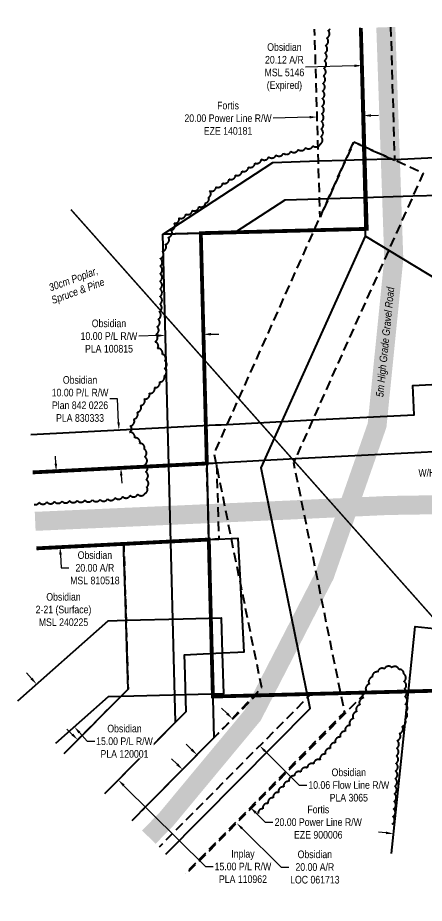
# Model space of a CAD drawing. Extents: x 627382 to 632469, y 5829498 to 5833219.
# Drawn here: x 627382 to 627916, y 5831491 to 5832655 of the extents above; entities that cross this region are included whole.
import ezdxf

# ---------------------------------------------------------------- set-up
doc = ezdxf.new("R2010")
doc.units = 0
doc.header["$LTSCALE"] = 5
doc.header["$PDMODE"] = 34
doc.header["$PDSIZE"] = 0.03
for name, pattern in [('0', [1, 1, 0]), ('CENTERLINEX3', [5, 2.5, -1, 0.5, -1]), ('DASHDOT2', [12.7, 6.35, -3.175, 0, -3.175]), ('foc-ACCESSROAD', [3.75, 2.5, -1.25]), ('foc-FLOWLINE', [3.75, 2.5, -1.25])]:
    doc.linetypes.add(name, pattern=pattern)
doc.layers.get('Defpoints').update_dxf_attribs({"color": 9})
for name, color, linetype in [('AS-POWER', 104, 'foc-POWER'), ('AS-ROADS', 254, 'Continuous'), ('AS-WILDLIFE', 131, 'DASHDOT2'), ('C-AR', 13, 'foc-ACCESSROAD'), ('C-FLOWLINE', 13, 'foc-FLOWLINE'), ('C-RW', 13, 'Continuous'), ('F-EZE', 190, 'foc-FLOWLINE'), ('F-RW', 190, 'Continuous'), ('T-BUSH', 110, '0'), ('T-BUSH-T', 110, 'Continuous')]:
    doc.layers.add(name, color=color, linetype=linetype)
doc.layers.add('AS-TRAPPER BOUNDARY', color=7, linetype='CENTERLINEX3', true_color=0xb85c00, transparency=0.6)
for name, color, linetype, lineweight in [('C-AR-T', 13, 'Continuous', 9), ('C-FLOWLINE-T', 13, 'Continuous', 9), ('C-RW-T', 13, 'Continuous', 9), ('C-WS-T', 13, 'Continuous', 9), ('F-EZE-T', 190, 'Continuous', 9), ('F-RW-T', 190, 'Continuous', 9), ('T-TEXT', 48, 'Continuous', 18)]:
    doc.layers.add(name, color=color, linetype=linetype, lineweight=lineweight)
doc.styles.add('80CG', font='ARIALN.TTF', dxfattribs={"height": 10})
doc.styles.add('80L', font='ARIALN.TTF', dxfattribs={"height": 10})
doc.styles.add('80LS', font='ARIALNI.TTF', dxfattribs={"height": 10})
doc.styles.add('foc-LtypeFont', font='ARIALN.TTF', dxfattribs={"height": 7.35})
doc.linetypes.add('foc-POWER', pattern='A,6,-1,["P",foc-LtypeFont,S=0.2,R=0,X=-0.625,Y=-0.75],-1.24,4', length=12.24)
doc.dimstyles.new('Compass 5 000', dxfattribs={"dimscale": 5, "dimtxt": 9, "dimasz": 2, "dimexe": 0.2, "dimexo": 0.0625, "dimgap": 0.5, "dimtad": 0, "dimtih": 1, "dimtoh": 1, "dimzin": 0, "dimdsep": 46, "dimtxsty": '80CG', "dimcen": 0.1, "dimse1": 1, "dimse2": 1, "dimclrd": 256, "dimclrt": 256, "dimaunit": 1, "dimadec": 4, "dimazin": 0, "dimtfac": 0.06, "dimtofl": 0, "dimtmove": 0, "dimatfit": 1, "dimfxl": 0.2, "dimtolj": 1, "dimtzin": 0, "dimlwd": -1, "dimarcsym": 0})

# ---------------------------------------------------------------- blocks, each defined once
blk = doc.blocks.new('*D71')
at = {"layer": 'C-AR-T', "transparency": 16777216}
for p, q in [((627944.7, 5832595.7), (627954.7, 5832595.9)), ((627824.2, 5832592.1), (627760.2, 5832590.2))]:
    blk.add_line(p, q, dxfattribs=at)
for points in [[(627944.6, 5832597.3), (627944.7, 5832594), (627934.7, 5832595.4)], [(627824.1, 5832593.8), (627824.2, 5832590.4), (627834.2, 5832592.4)]]:
    blk.add_solid(points, dxfattribs=at)
at = {"layer": 'Defpoints', "color": 0, "transparency": 16777216}
for p in [(627934.7, 5832596.6), (627834.1, 5832593.6), (627834.2, 5832592.4)]:
    blk.add_point(p, dxfattribs=at)
at = {"layer": 'C-AR-T', "transparency": 16777216, "insert": (627732.3, 5832590.2), "char_height": 10, "attachment_point": 5, "style": '80CG'}
blk.add_mtext('\\A1;Obsidian\\P20.12 A/R\\PMSL 5146\\P(Expired)', dxfattribs=at)
blk = doc.blocks.new('*D72')
at = {"layer": 'Defpoints', "color": 0, "transparency": 16777216}
for p in [(627775.3, 5832524.7), (627775.4, 5832521.9), (627836.2, 5832523.7)]:
    blk.add_point(p, dxfattribs=at)
at = {"layer": 'F-EZE-T', "transparency": 16777216}
for p, q in [((627765.4, 5832524.4), (627717.7, 5832523.1)), ((627846.1, 5832526.8), (627856.1, 5832527.1))]:
    blk.add_line(p, q, dxfattribs=at)
for points in [[(627765.3, 5832526.1), (627765.4, 5832522.8), (627775.3, 5832524.7)], [(627846.1, 5832528.4), (627846.2, 5832525.1), (627836.1, 5832526.5)]]:
    blk.add_solid(points, dxfattribs=at)
at = {"layer": 'F-EZE-T', "transparency": 16777216, "insert": (627658.2, 5832523.1), "char_height": 10, "attachment_point": 5, "style": '80CG'}
blk.add_mtext('\\A1;Fortis\\P20.00 Power Line R/W\\PEZE 140181', dxfattribs=at)
blk = doc.blocks.new('*D74')
at = {"layer": 'C-RW-T', "transparency": 16777216}
for p, q in [((627565.9, 5832237.4), (627540.8, 5832236.7)), ((627635.9, 5832239.2), (627645.9, 5832239.4))]:
    blk.add_line(p, q, dxfattribs=at)
for points in [[(627565.9, 5832239), (627566, 5832235.7), (627575.9, 5832237.6)], [(627635.8, 5832240.9), (627635.9, 5832237.5), (627625.9, 5832238.9)]]:
    blk.add_solid(points, dxfattribs=at)
at = {"layer": 'Defpoints', "color": 0, "transparency": 16777216}
for p in [(627575.3, 5832261.3), (627625.3, 5832262.6), (627575.9, 5832237.6)]:
    blk.add_point(p, dxfattribs=at)
at = {"layer": 'C-RW-T', "transparency": 16777216, "insert": (627501.7, 5832236.7), "char_height": 10, "attachment_point": 5, "style": '80CG'}
blk.add_mtext('\\A1;Obsidian\\P10.00 P/L R/W\\PPLA 100815', dxfattribs=at)
blk = doc.blocks.new('*D75')
at = {"layer": 'C-RW-T', "transparency": 16777216}
for p, q in [((627512.8, 5832154), (627502.8, 5832154)), ((627514.3, 5832123.3), (627512.8, 5832154)), ((627517.9, 5832053.4), (627518.4, 5832043.5))]:
    blk.add_line(p, q, dxfattribs=at)
for points in [[(627516, 5832123.4), (627512.7, 5832123.2), (627514.8, 5832113.3)], [(627519.6, 5832053.5), (627516.2, 5832053.4), (627517.4, 5832063.4)]]:
    blk.add_solid(points, dxfattribs=at)
at = {"layer": 'Defpoints', "color": 0, "transparency": 16777216}
for p in [(627495.2, 5832112.3), (627514.8, 5832113.3), (627497.7, 5832062.4)]:
    blk.add_point(p, dxfattribs=at)
at = {"layer": 'C-RW-T', "transparency": 16777216, "insert": (627463.7, 5832154), "char_height": 10, "attachment_point": 5, "style": '80CG'}
blk.add_mtext('\\A1;\\A1;Obsidian\\P10.00 P/L R/W\\PPlan 842 0226\\PPLA 830333', dxfattribs=at)
blk = doc.blocks.new('*D76')
at = {"layer": 'C-AR-T', "transparency": 16777216}
for p, q in [((627431.9, 5832069.1), (627431.3, 5832079)), ((627438, 5831949.2), (627438.9, 5831932)), ((627438.9, 5831932), (627448.9, 5831932))]:
    blk.add_line(p, q, dxfattribs=at)
for points in [[(627433.5, 5832069.1), (627430.2, 5832069), (627432.4, 5832059.1)], [(627439.7, 5831949.3), (627436.3, 5831949.1), (627437.5, 5831959.2)]]:
    blk.add_solid(points, dxfattribs=at)
at = {"layer": 'Defpoints', "color": 0, "transparency": 16777216}
for p in [(627476, 5832061.3), (627437.5, 5831959.2), (627481.1, 5831961.4)]:
    blk.add_point(p, dxfattribs=at)
at = {"layer": 'C-AR-T', "transparency": 16777216, "insert": (627483.2, 5831932), "char_height": 10, "attachment_point": 5, "style": '80CG'}
blk.add_mtext('\\A1;Obsidian\\P20.00 A/R\\PMSL 810518', dxfattribs=at)
blk = doc.blocks.new('*D77')
at = {"layer": 'C-RW-T', "transparency": 16777216}
for p, q in [((627399.8, 5831786.6), (627393.2, 5831794)), ((627462.8, 5831715.5), (627473, 5831704)), ((627473, 5831704), (627483, 5831704))]:
    blk.add_line(p, q, dxfattribs=at)
for points in [[(627401.1, 5831787.7), (627398.6, 5831785.4), (627406.5, 5831779.1)], [(627464.1, 5831716.6), (627461.6, 5831714.4), (627456.2, 5831723)]]:
    blk.add_solid(points, dxfattribs=at)
at = {"layer": 'Defpoints', "color": 0, "transparency": 16777216}
for p in [(627429.3, 5831799.3), (627479.1, 5831743.2), (627456.2, 5831723)]:
    blk.add_point(p, dxfattribs=at)
at = {"layer": 'C-RW-T', "transparency": 16777216, "insert": (627522.1, 5831704), "char_height": 10, "attachment_point": 5, "style": '80CG', "bg_fill": 3, "box_fill_scale": 1.1, "bg_fill_color": 256, "bg_fill_true_color": 13158600, "bg_fill_transparency": 0}
blk.add_mtext('\\A1;Obsidian\\P15.00 P/L R/W\\PPLA 120001', dxfattribs=at)
blk = doc.blocks.new('*D78')
at = {"layer": 'Defpoints', "color": 0, "transparency": 16777216}
for p in [(627460.6, 5831705.9), (627513.9, 5831653.1), (627513.9, 5831653.1)]:
    blk.add_point(p, dxfattribs=at)
at = {"layer": 'F-RW-T', "transparency": 16777216}
for p, q in [((627453.5, 5831713), (627446.4, 5831720)), ((627521, 5831646), (627628.7, 5831539.3)), ((627628.7, 5831539.3), (627638.7, 5831539.3))]:
    blk.add_line(p, q, dxfattribs=at)
for points in [[(627454.7, 5831714.2), (627452.4, 5831711.8), (627460.6, 5831705.9)], [(627522.2, 5831647.2), (627519.9, 5831644.9), (627513.9, 5831653.1)]]:
    blk.add_solid(points, dxfattribs=at)
at = {"layer": 'F-RW-T', "transparency": 16777216, "insert": (627677.8, 5831539.3), "char_height": 10, "attachment_point": 5, "style": '80CG'}
blk.add_mtext('\\A1;Inplay\\P15.00 P/L R/W\\PPLA 110962', dxfattribs=at)
blk = doc.blocks.new('*D79')
at = {"layer": 'Defpoints', "color": 0, "transparency": 16777216}
for p in [(627626.3, 5831695.1), (627687.5, 5831617), (627696.4, 5831626)]:
    blk.add_point(p, dxfattribs=at)
at = {"layer": 'F-EZE-T', "transparency": 16777216}
for p, q in [((627610.3, 5831693.1), (627603.2, 5831700.1)), ((627694.6, 5831610), (627707.2, 5831597.6)), ((627707.2, 5831597.6), (627717.2, 5831597.6))]:
    blk.add_line(p, q, dxfattribs=at)
for points in [[(627611.5, 5831694.3), (627609.1, 5831691.9), (627617.4, 5831686.1)], [(627695.8, 5831611.2), (627693.4, 5831608.8), (627687.5, 5831617)]]:
    blk.add_solid(points, dxfattribs=at)
at = {"layer": 'F-EZE-T', "transparency": 16777216, "insert": (627776.8, 5831597.6), "char_height": 10, "attachment_point": 5, "style": '80CG'}
blk.add_mtext('\\A1;Fortis\\P20.00 Power Line R/W\\PEZE 900006', dxfattribs=at)
blk = doc.blocks.new('*D80')
at = {"layer": 'C-FLOWLINE-T', "transparency": 16777216}
for p, q in [((627656.9, 5831740.5), (627649.8, 5831747.6)), ((627706.9, 5831691), (627751.9, 5831646.4)), ((627751.9, 5831646.4), (627761.9, 5831646.4))]:
    blk.add_line(p, q, dxfattribs=at)
for points in [[(627658.1, 5831741.7), (627655.7, 5831739.4), (627664, 5831733.5)], [(627708, 5831692.2), (627705.7, 5831689.8), (627699.8, 5831698)]]:
    blk.add_solid(points, dxfattribs=at)
at = {"layer": 'Defpoints', "color": 0, "transparency": 16777216}
for p in [(627658.4, 5831727.9), (627699.8, 5831698), (627694.2, 5831692.4)]:
    blk.add_point(p, dxfattribs=at)
at = {"layer": 'C-FLOWLINE-T', "transparency": 16777216, "insert": (627816.9, 5831646.4), "char_height": 10, "attachment_point": 5, "style": '80CG'}
blk.add_mtext('\\A1;Obsidian\\P10.06 Flow Line R/W\\PPLA 3065', dxfattribs=at)
blk = doc.blocks.new('*D81')
at = {"layer": 'C-AR-T', "transparency": 16777216}
for p, q in [((627591.2, 5831673.8), (627584.1, 5831680.9)), ((627676.6, 5831589.4), (627727.9, 5831538.6)), ((627727.9, 5831538.6), (627737.9, 5831538.6))]:
    blk.add_line(p, q, dxfattribs=at)
for points in [[(627592.4, 5831675), (627590.1, 5831672.6), (627598.4, 5831666.8)], [(627677.8, 5831590.5), (627675.5, 5831588.2), (627669.5, 5831596.4)]]:
    blk.add_solid(points, dxfattribs=at)
at = {"layer": 'Defpoints', "color": 0, "transparency": 16777216}
for p in [(627579, 5831647.2), (627669.5, 5831596.4), (627650.2, 5831576.8)]:
    blk.add_point(p, dxfattribs=at)
at = {"layer": 'C-AR-T', "transparency": 16777216, "insert": (627772.3, 5831538.6), "char_height": 10, "attachment_point": 5, "style": '80CG'}
blk.add_mtext('\\A1;Obsidian\\P20.00 A/R\\PLOC 061713', dxfattribs=at)
blk = doc.blocks.new('*D82')
at = {"layer": 'C-RW-T', "transparency": 16777216}
for p, q in [((627865.8, 5831583.5), (627855.8, 5831584.6)), ((627960.3, 5831573.6), (627970.2, 5831572.5))]:
    blk.add_line(p, q, dxfattribs=at)
for points in [[(627865.9, 5831585.2), (627865.6, 5831581.8), (627875.7, 5831582.5)], [(627960.5, 5831575.2), (627960.1, 5831571.9), (627950.3, 5831574.6)]]:
    blk.add_solid(points, dxfattribs=at)
at = {"layer": 'Defpoints', "color": 0, "transparency": 16777216}
for p in [(627875.8, 5831583.6), (627950.3, 5831574.6), (627950.5, 5831575.8)]:
    blk.add_point(p, dxfattribs=at)
at = {"layer": 'C-RW-T', "transparency": 16777216, "insert": (628009.3, 5831572.5), "char_height": 10, "attachment_point": 5, "style": '80CG'}
blk.add_mtext('\\A1;Obsidian\\P15.00 P/L R/W\\PPLA 001814', dxfattribs=at)

msp = doc.modelspace()

# ---------------------------------------------------------------- linework, layer by layer
at = {"layer": 'AS-POWER', "flags": 128}
for points in [[(627576.643, 5831555.58), (627766.067, 5831746.982), (627701.862, 5832063.647), (627838.717, 5832368.082), (627831.961, 5832641.814)], [(627839.012, 5832368.227), (628031.887, 5832250.887), (628310.947, 5832085.212), (628790.017, 5831939.332), (628806.041, 5831931.408)]]:
    msp.add_lwpolyline(points, dxfattribs=at)
at = {"layer": 'AS-ROADS', "const_width": 25, "flags": 128}
for points in [[(627554.107, 5831577.928), (627577.172, 5831601.522), (627690.622, 5831738.147), (627785.217, 5831922.262), (627854.092, 5832119.402), (627876.047, 5832338.062), (627865.583, 5832642.802)], [(628823.142, 5831966.795), (628725.292, 5832005.057), (628575.092, 5832028.317), (628433.247, 5832030.067), (628245.077, 5832024.642), (628041.002, 5832016.687), (627867.842, 5832013.982), (627740.822, 5832008.097), (627404.73, 5831993.157)]]:
    msp.add_lwpolyline(points, dxfattribs=at)
at = {"layer": 'AS-TRAPPER BOUNDARY', "color": 114, "true_color": 0x008f47, "const_width": 4.998, "flags": 128}
for points in [[(627832.72, 5832641.836), (627840.481, 5832377.682), (627622.426, 5832372), (627630.315, 5832069.202), (627626.368, 5832069.018), (627593.088, 5832067.311), (627401.431, 5832057.484)], [(627406.553, 5831957.617), (627447.564, 5831959.721), (627521.126, 5831963.493), (627596.088, 5831967.338), (627632.92, 5831969.226), (627638.297, 5831762.814), (628247.484, 5831778.686), (628244.062, 5831910.013), (628658.543, 5831922.454), (628774.609, 5831866.365)]]:
    msp.add_lwpolyline(points, dxfattribs=at)
at = {"layer": 'AS-WILDLIFE', "const_width": 2, "flags": 128}
msp.add_lwpolyline([(627451.695, 5832403.103), (627775.923, 5832037.719), (627936.862, 5831856.352), (628190.368, 5831570.666)], dxfattribs=at)
at = {"layer": 'C-AR', "flags": 128}
for points in [[(627933.242, 5832644.79), (627939.795, 5832421.746), (627941.013, 5832380.301), (628231.612, 5832387.872), (628247.484, 5831778.686), (627638.297, 5831762.814), (627622.426, 5832372), (627840.481, 5832377.682), (627832.72, 5832641.836)], [(627401.432, 5832057.481), (627593.088, 5832067.307), (627626.368, 5832069.014), (627642.905, 5832069.801), (627643.35, 5832059.527), (627646.036, 5831969.897), (627640.756, 5831969.627), (627596.088, 5831967.342), (627521.126, 5831963.5), (627447.564, 5831959.729), (627406.552, 5831957.624)], [(627406.553, 5831957.621), (627447.564, 5831959.725), (627521.126, 5831963.497), (627521.455, 5831952.641), (627523.377, 5831888.55), (627524.139, 5831863.169), (627525.631, 5831813.434), (627526.852, 5831772.696), (627517.223, 5831762.984), (627442.985, 5831688.121)], [(627532.07, 5831599.78), (627552.115, 5831620.045), (627644.818, 5831713.789), (627653.522, 5831722.592), (627684.796, 5831754.035), (627694.693, 5831764.283), (627767.361, 5831766.177), (627838.788, 5831768.038), (627793.529, 5831721.735), (627603.139, 5831529.305)]]:
    msp.add_lwpolyline(points, dxfattribs=at)
at = {"layer": 'C-FLOWLINE', "flags": 128}
msp.add_lwpolyline([(627532.07, 5831599.78), (627552.115, 5831620.045), (627644.818, 5831713.789), (627653.522, 5831722.592), (627684.796, 5831754.035), (627694.693, 5831764.283), (627767.361, 5831766.177), (627567.501, 5831564.645)], dxfattribs=at)
at = {"layer": 'C-RW'}
for points in [[(627983.503, 5832646.266), (627990.056, 5832423.247), (627937.43, 5832421.676), (627901.065, 5832420.587), (627836.893, 5832418.667), (627790.022, 5832417.264), (627778.48, 5832416.918), (627732.737, 5832415.621), (627668.054, 5832373.189), (627572.887, 5832370.537), (627717.084, 5832465.131), (627777.029, 5832466.928), (627812.741, 5832467.996), (627835.394, 5832468.675), (627872.492, 5832469.787), (627876.999, 5832469.038), (627938.326, 5832471.754), (627933.242, 5832644.79)], [(627496.273, 5831635.278), (627589.179, 5831728.967), (627572.46, 5832370.699), (627622.426, 5832372), (627639.708, 5831708.689), (627552.115, 5831620.045), (627532.07, 5831599.78)], [(627398.872, 5832107.4), (627591.592, 5832117.283), (627641.542, 5832119.845), (627649.27, 5832120.243), (627657.189, 5832120.647), (627761.443, 5832125.993), (627769.319, 5832126.396), (627902.872, 5832133.249), (627900.892, 5832171.777), (627950.81, 5832174.342), (627955.354, 5832085.892), (627746.38, 5832075.17), (627642.905, 5832069.801), (627626.368, 5832069.014), (627593.088, 5832067.307), (627401.432, 5832057.481)], [(627381.772, 5831757.175), (627500.648, 5831862.554), (627524.139, 5831863.169), (627599.158, 5831865.131), (627649.14, 5831866.437), (627650.538, 5831819.837), (627652.136, 5831766.515), (627602.161, 5831765.205), (627517.223, 5831762.984), (627500.869, 5831762.558), (627431.506, 5831701.071)], [(627872.977, 5831556.478), (627895.781, 5831773.817), (627904.275, 5831854.768), (627978.911, 5831846.934), (627971.478, 5831776.085), (627947.613, 5831548.647)]]:
    msp.add_lwpolyline(points, dxfattribs=at)
at = {"layer": 'F-EZE', "flags": 128}
for points in [[(627871.944, 5832642.989), (627876.971, 5832469.921), (627877.036, 5832467.75), (627872.492, 5832469.787), (627834.854, 5832486.641), (627823.391, 5832491.776), (627812.741, 5832467.996), (627790.022, 5832417.264), (627779.174, 5832393.04), (627778.48, 5832416.918), (627777.029, 5832466.928), (627771.999, 5832640.052)], [(627532.053, 5831599.797), (627552.103, 5831620.077), (627644.799, 5831713.839), (627653.504, 5831722.639), (627695.975, 5831767.827), (627702.446, 5831774.683), (627673.978, 5831914.493), (627662.524, 5831970.742), (627642.8, 5832069.812), (627639.875, 5832081.985), (627642.501, 5832087.849), (627657.187, 5832120.651), (627773.339, 5832380.011), (627779.174, 5832393.04), (627790.022, 5832417.264), (627812.741, 5832467.996), (627823.391, 5832491.776), (627834.854, 5832486.641), (627872.492, 5832469.787), (627877.012, 5832468.55), (627914.643, 5832450.911), (627901.065, 5832420.587), (627769.319, 5832126.396), (627746.38, 5832075.17), (627744.262, 5832070.443), (627805.215, 5831771.101), (627811.075, 5831742.305), (627602.063, 5831530.372)]]:
    msp.add_lwpolyline(points, dxfattribs=at)
at = {"layer": 'F-RW'}
msp.add_lwpolyline([(627442.984, 5831688.122), (627526.852, 5831772.696), (627525.631, 5831813.434), (627523.377, 5831888.55), (627521.455, 5831952.641), (627521.126, 5831963.5), (627596.088, 5831967.342), (627640.756, 5831969.627), (627646.036, 5831969.897), (627662.524, 5831970.742), (627671.072, 5831971.181), (627673.978, 5831914.493), (627678.756, 5831821.288), (627671.147, 5831820.896), (627650.538, 5831819.837), (627600.596, 5831817.276), (627600.923, 5831806.378), (627602.834, 5831742.737), (627496.273, 5831635.278)], dxfattribs=at)
at = {"layer": 'T-BUSH', "flags": 128}
for points in [[(627403.594, 5832015.304, 0.31922885), (627410.112, 5832018.047, 0.52056705), (627420.092, 5832018.611, 0.52056705), (627430.073, 5832019.176, 0.52056705), (627440.054, 5832019.74, 0.52056705), (627450.04, 5832020.188, 0.52056705), (627460.027, 5832020.628, 0.52056705), (627470.014, 5832021.068, 0.52056705), (627480.001, 5832021.508, 0.52056705), (627489.988, 5832021.948, 0.52056705), (627499.957, 5832022.568, 0.52056705), (627509.834, 5832024.11, 0.52056705), (627519.711, 5832025.652, 0.52056705), (627529.588, 5832027.194, 0.52056705), (627539.465, 5832028.736, 0.52056705), (627549.342, 5832030.278, 0.52056705), (627551.403, 5832038.094, 0.52056705), (627550.774, 5832048.071, 0.52056705), (627550.144, 5832058.048, 0.52056705), (627549.515, 5832068.025, 0.52056705), (627548.885, 5832078.001, 0.52056705), (627548.256, 5832087.978, 0.52056705), (627542.409, 5832095.684, 0.52056705), (627535.535, 5832102.942, 0.52056705), (627528.661, 5832110.2, 0.52056705), (627529.929, 5832118.666, 0.52056705), (627534.401, 5832127.606, 0.52056705), (627538.873, 5832136.547, 0.52056705), (627543.345, 5832145.487, 0.52056705), (627548.401, 5832154.031, 0.52056705), (627555.06, 5832161.487, 0.52056705), (627561.72, 5832168.943, 0.52056705), (627568.379, 5832176.398, 0.52056705), (627574.316, 5832184.153, 0.52056705), (627574.887, 5832194.134, 0.52056705), (627575.459, 5832204.114, 0.52056705), (627571.878, 5832212.771, 0.52056705), (627565.639, 5832220.582, 0.52056705), (627562.349, 5832229.197, 0.52056705), (627563.759, 5832239.094, 0.52056705), (627565.169, 5832248.991, 0.52056705), (627566.58, 5832258.887, 0.52056705), (627567.99, 5832268.784, 0.52056705), (627568.894, 5832278.717, 0.52056705), (627568.91, 5832288.713, 0.52056705), (627568.926, 5832298.71, 0.52056705), (627568.942, 5832308.707, 0.52056705), (627569.039, 5832318.703, 0.52056705), (627569.184, 5832328.698, 0.52056705), (627569.328, 5832338.694, 0.52056705), (627572.195, 5832348.124, 0.52056705), (627576.038, 5832357.353, 0.52056705), (627579.882, 5832366.581, 0.52056705), (627583.725, 5832375.809, 0.52056705), (627587.568, 5832385.038, 0.52056705), (627593.988, 5832391.995, 0.52056705), (627602.661, 5832396.966, 0.52056705), (627611.334, 5832401.938, 0.52056705), (627620.007, 5832406.909, 0.52056705), (627628.679, 5832411.881, 0.52056705), (627632.692, 5832419.083, 0.52056705), (627634.021, 5832427.607, 0.52056705), (627642.586, 5832432.762, 0.52056705), (627651.151, 5832437.916, 0.52056705), (627659.715, 5832443.073, 0.52056705), (627668.206, 5832448.349, 0.52056705), (627676.697, 5832453.625, 0.52056705), (627685.188, 5832458.901, 0.52056705), (627693.679, 5832464.177, 0.52056705), (627702.169, 5832469.453, 0.52056705), (627711.683, 5832472.313, 0.52056705), (627721.381, 5832474.738, 0.52056705), (627731.079, 5832477.163, 0.52056705), (627740.777, 5832479.588, 0.52056705), (627750.475, 5832482.013, 0.52056705), (627760.173, 5832484.439, 0.52056705), (627769.871, 5832486.864, 0.52056705), (627779.569, 5832489.289, 0.52056705), (627780.307, 5832498.991, 0.52056705), (627780.692, 5832508.981, 0.52056705), (627781.077, 5832518.97, 0.52056705), (627781.462, 5832528.959, 0.52056705), (627781.847, 5832538.948, 0.52056705), (627782.232, 5832548.937, 0.52056705), (627782.618, 5832558.926, 0.52056705), (627783.058, 5832568.913, 0.52056705), (627783.723, 5832578.887, 0.52056705), (627784.388, 5832588.862, 0.52056705), (627785.053, 5832598.836, 0.52056705), (627785.718, 5832608.811, 0.52056705), (627786.465, 5832618.775, 0.52056705), (627788.157, 5832628.628, 0.52056705), (627789.85, 5832638.48, 0.13817899), (627792.348, 5832640.65, 0.13817899)], [(627874.05, 5831595.104, 0.52056705), (627875.125, 5831605.043, 0.52056705), (627876.03, 5831614.995, 0.52056705), (627876.531, 5831624.979, 0.52056705), (627877.032, 5831634.963, 0.52056705), (627877.534, 5831644.947, 0.52056705), (627878.035, 5831654.931, 0.52056705), (627878.537, 5831664.915, 0.52056705), (627879.038, 5831674.899, 0.52056705), (627879.54, 5831684.883, 0.52056705), (627880.041, 5831694.867, 0.52056705), (627880.542, 5831704.851, 0.52056705), (627883.659, 5831714.296, 0.52056705), (627887.148, 5831723.664, 0.52056705), (627890.637, 5831733.032, 0.52056705), (627891.875, 5831742.741, 0.52056705), (627891.312, 5831752.721, 0.52056705), (627890.749, 5831762.702, 0.52056705), (627890.187, 5831772.683, 0.52056705), (627889.624, 5831782.664, 0.52056705), (627889.061, 5831792.644, 0.52056705), (627883.121, 5831798.327, 0.52056705), (627873.498, 5831800.866, 0.52056705), (627863.646, 5831799.174, 0.52056705), (627854.839, 5831794.976, 0.52056705), (627847.791, 5831788.295, 0.52056705), (627843.895, 5831779.089, 0.52056705), (627839.999, 5831769.883, 0.52056705), (627835.796, 5831760.815, 0.52056705), (627831.487, 5831751.795, 0.52056705), (627827.177, 5831742.775, 0.52056705), (627822.868, 5831733.755, 0.52056705), (627818.559, 5831724.734, 0.52056705), (627812.244, 5831717.039, 0.52056705), (627805.638, 5831709.536, 0.52056705), (627799.032, 5831702.033, 0.52056705), (627792.427, 5831694.53, 0.52056705), (627785.821, 5831687.026, 0.52056705), (627779.151, 5831679.599, 0.52056705), (627770.678, 5831674.295, 0.52056705), (627762.205, 5831668.991, 0.52056705), (627753.731, 5831663.686, 0.52056705), (627745.258, 5831658.382, 0.52056705), (627738.266, 5831651.265, 0.52056705), (627731.38, 5831644.018, 0.52056705), (627724.495, 5831636.771, 0.52056705), (627717.609, 5831629.524, 0.52056705), (627710.723, 5831622.277, 0.52056705), (627703.838, 5831615.03, 0.52056705), (627697.996, 5831608.881, 0.52056705)]]:
    msp.add_lwpolyline(points, format="xyb", dxfattribs=at)

# ---------------------------------------------------------------- texts
at = {"layer": 'C-WS-T', "insert": (627441.94, 5831877.138), "char_height": 9.9966, "attachment_point": 5, "style": '80CG'}
msp.add_mtext('\\A1;Obsidian\\P2-21 (Surface)\\PMSL 240225', dxfattribs=at)
at = {"layer": 'T-BUSH-T', "insert": (627453.284, 5832316.427), "char_height": 10, "width": 73.04679, "attachment_point": 2, "rotation": 20, "style": '80LS'}
msp.add_mtext('30cm Poplar,\\PSpruce & Pine', dxfattribs=at)
at = {"layer": 'T-TEXT', "insert": (627859.563, 5832229.417), "char_height": 9.9966, "width": 145.78716, "attachment_point": 2, "rotation": 84.266318, "style": '80LS'}
msp.add_mtext('5m High Grade Gravel Road', dxfattribs=at)

# ---------------------------------------------------------------- dimensions: what is measured, and where the dimension line sits
at = {"layer": 'C-AR-T'}
for base, p1, p2, angle, text, picture, middle in [((627834.172, 5832592.408), (627934.658, 5832596.587), (627834.136, 5832593.634), 181.682866, 'Obsidian\\P20.12 A/R\\PMSL 5146\\P(Expired)', '*D71', (627732.295, 5832590.235)), ((627437.484, 5831959.212), (627475.983, 5832061.303), (627481.103, 5831961.448), 272.935208, 'Obsidian\\P20.00 A/R\\PMSL 810518', '*D76', (627483.179, 5831931.957)), ((627669.514, 5831596.391), (627579.002, 5831647.235), (627650.161, 5831576.831), 315.305377, 'Obsidian\\P20.00 A/R\\PLOC 061713', '*D81', (627772.25, 5831538.575))]:
    dim = msp.add_linear_dim(base=base, p1=p1, p2=p2, angle=angle, text=text, dimstyle='Compass 5 000', dxfattribs=at)
    dim.commit()
    dim.dimension.update_dxf_attribs({"geometry": picture, "text_midpoint": middle, "dimtype": 161})
at = {"layer": 'C-FLOWLINE-T'}
dim = msp.add_linear_dim(base=(627699.772, 5831698.021), p1=(627658.445, 5831727.896), p2=(627694.217, 5831692.421), angle=315.23865, text='Obsidian\\P10.06 Flow Line R/W\\PPLA 3065', dimstyle='Compass 5 000', dxfattribs=at)
dim.commit()
dim.dimension.update_dxf_attribs({"geometry": '*D80', "text_midpoint": (627816.866, 5831646.359), "dimtype": 161})
at = {"layer": 'C-RW-T'}
for base, p1, p2, angle, text, picture, middle in [((627575.927, 5832237.624), (627625.277, 5832262.569), (627575.311, 5832261.267), 181.492445, 'Obsidian\\P10.00 P/L R/W\\PPLA 100815', '*D74', (627501.744, 5832236.709)), ((627514.838, 5832113.347), (627497.741, 5832062.419), (627495.181, 5832112.339), 92.935707, '\\A1;Obsidian\\P10.00 P/L R/W\\PPlan 842 0226\\PPLA 830333', '*D75', (627463.667, 5832153.993))]:
    dim = msp.add_linear_dim(base=base, p1=p1, p2=p2, angle=angle, text=text, dimstyle='Compass 5 000', dxfattribs=at)
    dim.commit()
    dim.dimension.update_dxf_attribs({"geometry": picture, "text_midpoint": middle, "dimtype": 161})
dim = msp.add_aligned_dim(p1=(627875.824, 5831583.616), p2=(627950.46, 5831575.784), distance=-1.159, text='Obsidian\\P15.00 P/L R/W\\PPLA 001814', dimstyle='Compass 5 000', dxfattribs=at)
dim.commit()
dim.dimension.update_dxf_attribs({"geometry": '*D82', "text_midpoint": (628009.316, 5831572.545)})
at = {"layer": 'F-EZE-T'}
for base, p1, p2, angle, text, picture, middle in [((627775.35, 5832524.724), (627836.191, 5832523.679), (627775.431, 5832521.914), 181.663979, 'Fortis\\P20.00 Power Line R/W\\PEZE 140181', '*D72', (627658.15, 5832523.051)), ((627687.484, 5831616.986), (627626.324, 5831695.087), (627696.375, 5831626.002), 315.397567, 'Fortis\\P20.00 Power Line R/W\\PEZE 900006', '*D79', (627776.751, 5831597.584))]:
    dim = msp.add_linear_dim(base=base, p1=p1, p2=p2, angle=angle, text=text, dimstyle='Compass 5 000', dxfattribs=at)
    dim.commit()
    dim.dimension.update_dxf_attribs({"geometry": picture, "text_midpoint": middle, "dimtype": 161})

# ---------------------------------------------------------------- next in the draw order: texts
at = {"layer": 'C-WS-T', "insert": (627908.411, 5832062.068), "char_height": 9.9884, "width": 47.81405, "attachment_point": 1, "style": '80L', "bg_fill": 2}
msp.add_mtext('W/H 2-21', dxfattribs=at)

# ---------------------------------------------------------------- next in the draw order: dimensions: what is measured, and where the dimension line sits
at = {"layer": 'C-RW-T'}
dim = msp.add_linear_dim(base=(627456.205, 5831722.966), p1=(627429.333, 5831799.337), p2=(627479.068, 5831743.232), angle=311.555884, text='Obsidian\\P15.00 P/L R/W\\PPLA 120001', dimstyle='Compass 5 000', override={"dimtfill": 1}, dxfattribs=at)
dim.commit()
dim.dimension.update_dxf_attribs({"geometry": '*D77', "text_midpoint": (627522.112, 5831703.991), "dimtype": 161})

# ---------------------------------------------------------------- next in the draw order: dimensions: what is measured, and where the dimension line sits
at = {"layer": 'F-RW-T'}
dim = msp.add_linear_dim(base=(627513.929, 5831653.083), p1=(627460.646, 5831705.931), p2=(627513.934, 5831653.088), angle=315.240357, text='Inplay\\P15.00 P/L R/W\\PPLA 110962', dimstyle='Compass 5 000', dxfattribs=at)
dim.commit()
dim.dimension.update_dxf_attribs({"geometry": '*D78', "text_midpoint": (627677.77, 5831539.286), "dimtype": 161})

doc.saveas('drawing.dxf')
